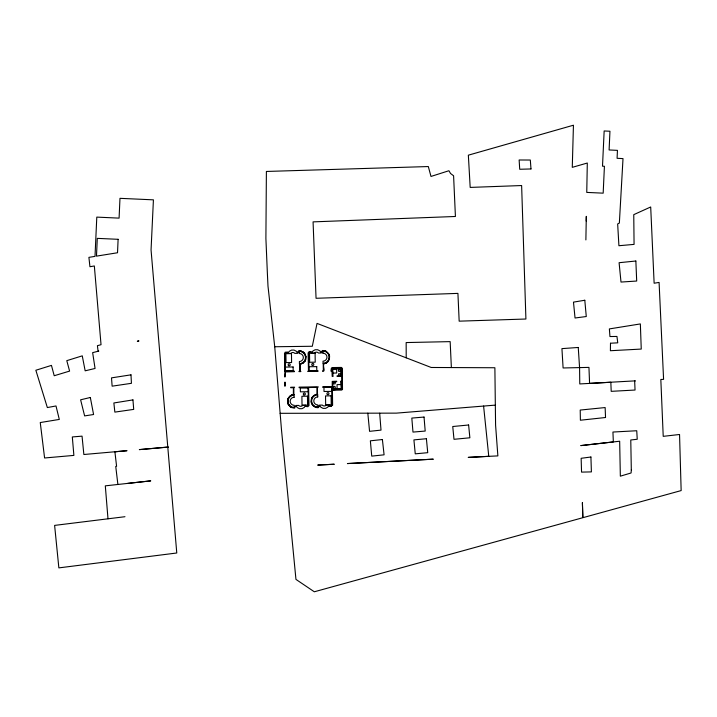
<?xml version="1.0" encoding="UTF-8"?>
<svg xmlns="http://www.w3.org/2000/svg" width="717" height="717" viewBox="0 0 717 717"><rect width="100%" height="100%" fill="white"/><g stroke="black" fill="none" stroke-linecap="round" stroke-linejoin="round"><path stroke-width="1.08" d="M586.228 221.069L586.309 216.346L585.879 239.926M308.131 352.818L308.471 370.788M308.991 405.705L308.588 387.521L317.031 387.395L316.986 394.26L316.179 394.404M331.863 368.547L332.204 376.416L333.047 376.461L332.536 368.888L340.916 368.762L341.023 375.807L337.053 375.869L337.062 376.398L341.292 376.344L341.346 368.287L332.527 368.09L341.659 368.188L342.009 389.17L332.84 389.663L341.668 389.188L341.391 381.157L340.692 381.166L341.211 388.739L332.822 388.856L332.724 381.82L336.694 381.758L336.685 381.22L332.231 381.408L332.24 387.216M331.899 370.859L330.913 371.137L331.371 368.251L332.088 367.579L341.337 367.427L342.224 368.188L342.511 389.376L341.695 390.066L332.419 390.182L332.616 405.266M293.889 394.735L293.809 388.22L294.633 387.189L290.708 387.243L290.735 387.736L293.405 387.736L293.361 394.601L292.133 394.87M299.07 352.047L299.061 351.321A6.193 6.193 0 0 1 305.505 357.021A6.193 6.193 0 0 1 300.029 363.662L299.894 363.698M318.061 406.431L318.07 407.131A6.193 6.193 0 0 1 311.626 401.43A6.193 6.193 0 0 1 317.102 394.789L317.407 394.637M323.233 363.743L323.322 370.232L322.489 371.263C326.782 372.105 320.598 363.438 325.617 363.349M294.463 406.629L294.436 407.471A6.193 6.193 0 0 1 288.001 401.771A6.193 6.193 0 0 1 293.477 395.13L293.889 394.744M322.668 351.805L322.686 350.98A6.193 6.193 0 0 1 329.13 356.681A6.193 6.193 0 0 1 323.654 363.322L323.519 363.358M299.625 363.976L299.697 370.581L298.864 371.612L300.916 371.576L300.19 370.85M317.497 394.493L317.434 387.87L318.258 386.839L299.097 387.126L299.097 387.655L308.131 387.807L308.462 405.616C308.328 407.175 302.332 405.947 308.023 406.691M300.199 370.814L300.522 364.137M329.426 359.02L329.587 355.982M311.393 398.876L311.133 401.905M287.831 399.01L287.544 402.47M305.666 359.782L305.989 356.546M287.84 399.002L288.091 398.401M305.666 359.8L305.209 360.785M311.465 398.652L311.913 397.666M329.291 359.45L328.09 361.529M288.091 398.392L289.659 396.295M305.209 360.794L304.859 361.35M311.922 397.657L312.262 397.101M304.859 361.359L303.336 362.919M312.406 396.913L313.795 395.524M328.081 361.538L327.31 362.309M327.302 362.309L326.414 362.945M290 395.999L291.299 395.192M303.327 362.927L300.961 364.048M313.804 395.524L315.534 394.601M326.405 362.954L325.626 363.349M285.079 352.217L287.849 352.065L287.92 352.594L285.052 353.069L285.339 370.94L294.4 371.137L294.409 371.675L285.518 371.899L285.169 376.891L284.631 376.9L285.007 371.406M291.308 395.192L292.115 394.87M318.312 406.055L319.468 406.001L318.429 407.632M308.794 351.832C314.584 352.845 309.717 350.936 308.668 352.773L308.991 370.644L318.025 370.797L318.034 371.325L307.736 371.478L308.489 370.823M315.543 394.592L316.17 394.404M298.684 352.432L297.806 352.056M322.318 352.092L321.288 352.11L322.157 351.563L322.256 350.514L324.38 350.586M124.973 516.706L54.617 525.4L58.857 567.882L176.776 552.995L151.054 249.919L153.42 199.846L119.981 198.331L119.085 218.129L96.795 217.108L95.011 256.381L88.908 257.358L89.93 266.724L94.339 265.971L101.034 344.698L97.422 345.684L98.086 351.258L98.803 351.079L92.645 352.639L95.056 368.466L85.162 370.823L82.258 355.847L66.789 360.66L69.603 371.092L54.214 375.735L51.454 365.392L35.85 370.25L47.349 407.561L55.998 405.956L59.305 419.427L40.26 422.546L44.588 457.984L73.878 455.403L72.318 436.949L82.043 436.142L83.862 454.506L127.034 450.697L114.899 451.791L116.593 466.328L115.742 466.417L117.884 484.468M294.812 406.36L295.843 406.342L294.965 406.889L294.821 407.964L291.9 407.623M127.644 483.401L150.767 480.865L105.309 485.848L107.989 518.803M280.123 413.315L396.349 413.135L495.33 405.114L494.882 367.749L431.213 367.48L317.039 323.394L312.307 346.266L274.728 346.75L267.997 286.208L267.369 273.141L265.899 238.456L266.392 171.453L428.318 166.55L430.989 176.445L448.914 170.736L450.563 173.505L453.592 175.773L455.42 216.48L313.069 221.876L316.054 298.29L457.921 293.387L459.167 321.162L525.911 319.02L521.626 185.542L470.182 187.415L468.353 155.177L573.439 125.215L572.274 167.348L587.304 163.028L586.757 192.407L603.176 193.16L604.422 166.281L602.504 166.192L604.153 130.969L609.952 131.238L609.1 149.961L617.445 150.364L617.086 158.296L623.01 158.609L619.354 223.077L617.66 223.928L618.914 245.725L634.07 244.389L633.756 214.652L650.695 206.98L654.128 283.224L659.084 282.417L663.583 379.347L660.823 379.481L663.225 436.339L679.546 434.493L681.15 490.58L314.315 591.785L295.951 579.39L281.458 429.501L274.728 346.75M331.577 406.36C326.092 405.32 331.523 407.202 332.088 405.275L331.666 387.341M318.106 407.668L317.022 407.623M341.059 384.545L337.044 384.608L337.107 388.623L341.113 388.56M300.109 350.828L298.675 350.828L298.532 351.904L297.734 351.948M300.118 350.828L300.97 350.98M317.013 407.623L315.319 407.202M324.398 350.595L325.841 351.088M300.979 350.989L302.986 351.859M291.891 407.615L290.896 407.166M315.31 407.193L312.953 405.616M325.85 351.088L329.049 354.297M331.666 387.341L322.731 387.314L322.722 386.777L332.132 386.911M290.887 407.157L290.331 406.817M302.995 351.868L304.169 352.836M290.322 406.808L288.082 404.155M304.178 352.845L304.743 353.508M312.944 405.607L312.388 404.944M304.752 353.517L305.953 356.313M312.379 404.935L311.617 403.608M284.909 371.263L284.506 353.185M329.049 354.306L329.542 355.749M288.082 404.146L287.589 402.703M311.617 403.599L311.178 402.138M483.599 406.046L488.77 456.335L497.867 455.895L495.59 425.217L495.33 405.114M367.821 413.18L369.56 431.329L381.014 430.119L379.678 413.225M451.369 367.57L450.159 341.624L406.163 342.565L406.207 357.81M610.49 343.228L610.4 350.721L641.249 349.071L640.353 323.923L609.369 328.915L609.952 336.542L616.952 336.452L617.749 342.825L610.49 343.228M118.108 239.308L117.525 252.751L96.481 256.139L97.288 238.367L118.108 239.308M631.31 469.85L631.085 472.969L620.339 476.178L619.667 441.224L580.797 445.598L613.34 441.941L612.936 432.037L636.741 430.747L637.234 439.261L630.772 439.978L631.31 469.85M287.893 353.472L290.77 353.445A2.671 2.671 0 0 1 294.83 353.391L297.725 353.347A5.216 5.216 0 0 0 287.893 353.472M311.519 353.123L314.396 353.105A2.671 2.671 0 0 1 318.465 353.042L321.35 352.997A5.216 5.216 0 0 0 311.519 353.123M305.612 405.311L305.603 405.329A5.216 5.216 0 0 1 295.789 405.472L298.666 405.41A2.671 2.671 0 0 0 302.726 405.347L305.612 405.311M329.237 404.962L329.237 404.98A5.216 5.216 0 0 1 319.415 405.123L322.292 405.069A2.671 2.671 0 0 0 326.352 405.006L329.237 404.962M284.819 385.943L284.712 382.251L285.241 382.242L285.294 385.961L284.819 385.943M90.333 397.487L80.609 399.808L84.624 415.905L93.586 414.516L90.333 397.487M138.39 341.05L137.323 341.265L138.973 340.933L138.39 341.05M584.803 300.253L573.483 302.126L575.043 317.998L586.273 316.529L584.803 300.253M132.95 399.898L113.869 402.972L114.854 412.114L133.712 409.389L132.95 399.898M130.987 374.839L111.511 377.868L112.13 386.167L131.435 383.308L130.987 374.839M590.916 457.007L581.146 458.297L581.55 472.118L591.4 471.894L590.916 457.007M605.533 417.509L580.394 420.225L580.214 410.061L605.139 407.561L605.533 417.509M382.394 439.53L370.357 440.821L371.738 456.12L384.088 454.82L382.394 439.53M635.854 261.015L619.094 262.709L621.003 282.059L636.696 281.037L635.854 261.015M468.622 424.993L452.75 426.516L453.995 439.306L469.868 437.791L468.622 424.993M426.4 438.723L413.915 439.888L415.251 453.843L427.735 452.678L426.4 438.723M168.172 447.067L139.394 449.604L168.172 447.067M424.034 417.061L411.818 418.083L412.983 432.082L425.199 431.06L424.034 417.061M578.252 347.467L561.931 348.623L563.096 367.973L588.953 367.391L589.58 383.398L635.316 380.861L634.653 380.906L635.047 390.039L611.198 391.339L610.839 382.242L579.766 383.936L579.587 367.839L578.252 347.467M433.131 459.185L347.44 463.558L433.131 459.185M334.113 464.231L317.882 465.073L334.113 464.231M488.77 456.335L468.326 457.383L488.77 456.335M530.992 168.952L519.717 169.266L519.135 159.99L530.32 160.034L530.992 168.952M291.469 353.615L285.895 353.696L286.029 362.614L291.604 362.533L291.469 353.615M315.095 353.266L309.529 353.347L309.654 362.264L315.229 362.184L315.095 353.266M293.11 366.97L285.088 367.086L285.151 371.092L293.172 370.976L293.11 366.97M316.744 366.62L308.713 366.737L308.776 370.752L316.797 370.635L316.744 366.62M336.64 369.004L332.625 369.067L332.688 373.082L336.694 373.019L336.64 369.004M340.584 373.763L338.585 373.79L338.603 375.224L340.611 375.188L340.584 373.763M335.144 382.403L333.136 382.439L333.154 383.864L335.162 383.828L335.144 382.403M308.355 387.7L300.324 387.816L300.387 391.832L308.409 391.715L308.355 387.7M331.98 387.359L323.959 387.476L324.012 391.482L332.034 391.365L331.98 387.359M307.476 396.187L301.902 396.268L302.027 405.186L307.602 405.105L307.476 396.187M331.102 395.838L325.527 395.918L325.661 404.836L331.227 404.755L331.102 395.838M582.84 517.235L582.401 502.662L582.84 517.235M322.901 353.158L322.865 350.703A6.462 6.462 0 0 1 329.417 357.075A6.462 6.462 0 0 1 323.053 363.636L323.017 361.18A4.015 4.015 0 0 0 326.97 357.111A4.015 4.015 0 0 0 322.901 353.158M317.739 396.931L317.703 394.475A6.462 6.462 0 0 0 311.33 401.036A6.462 6.462 0 0 0 317.891 407.399L317.855 404.953A4.015 4.015 0 0 1 313.786 401A4.015 4.015 0 0 1 317.739 396.931M299.276 353.499L299.24 351.052A6.462 6.462 0 0 1 305.792 357.416A6.462 6.462 0 0 1 299.428 363.976L299.392 361.52A4.015 4.015 0 0 0 303.345 357.451A4.015 4.015 0 0 0 299.276 353.499M294.113 397.272L294.078 394.816A6.462 6.462 0 0 0 287.705 401.377A6.462 6.462 0 0 0 294.266 407.749L294.23 405.293A4.015 4.015 0 0 1 290.161 401.341A4.015 4.015 0 0 1 294.113 397.272M288.592 365.634A1.022 1.022 0 0 0 290.206 364.881A1.022 1.022 0 0 0 288.745 363.869A1.022 1.022 0 0 0 288.592 365.634M312.227 365.294A1.022 1.022 0 0 0 313.831 364.532A1.022 1.022 0 0 0 312.37 363.519A1.022 1.022 0 0 0 312.227 365.294M303.739 394.843A1.022 1.022 0 0 0 305.343 394.09A1.022 1.022 0 0 0 303.883 393.077A1.022 1.022 0 0 0 303.739 394.843M327.364 394.502A1.022 1.022 0 0 0 328.969 393.741A1.022 1.022 0 0 0 327.508 392.728A1.022 1.022 0 0 0 327.364 394.502M333.763 388.13A0.977 0.977 0 0 0 335.296 387.404A0.977 0.977 0 0 0 333.898 386.436A0.977 0.977 0 0 0 333.763 388.13M338.863 371.11A0.977 0.977 0 0 0 340.396 370.384A0.977 0.977 0 0 0 339.007 369.416A0.977 0.977 0 0 0 338.863 371.11"/></g></svg>
